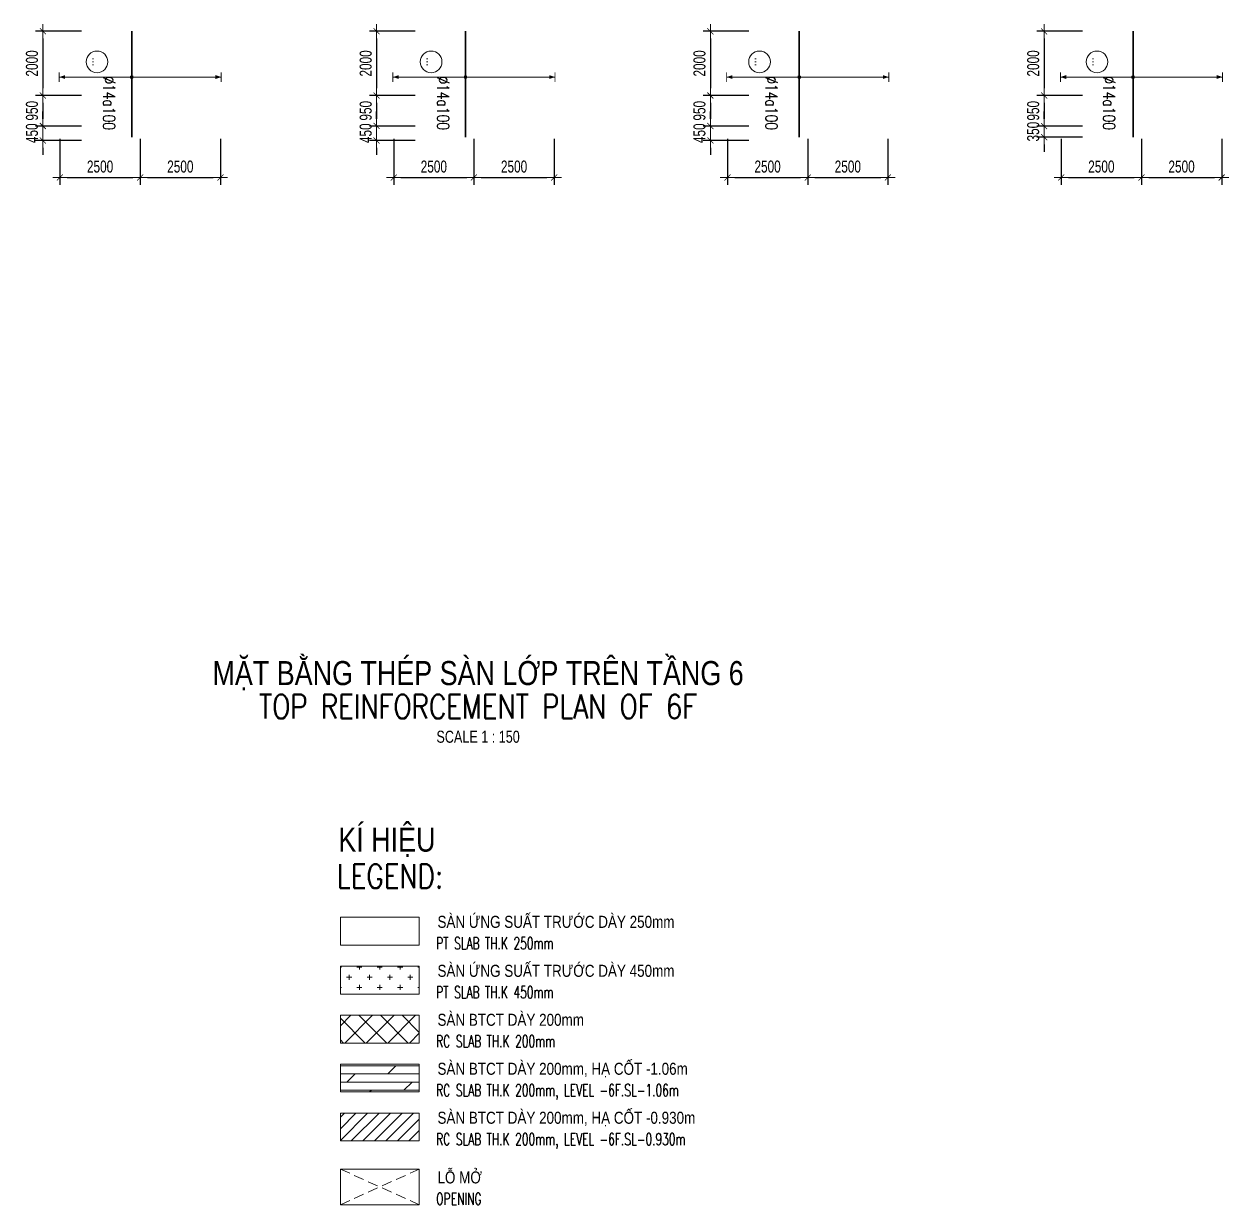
# Model space of a CAD drawing. Header units: millimetres. Extents: x 139404 to 589785, y -24714 to 48110.
# Drawn here: x 273282 to 310825, y -24714 to 12075 of the extents above; entities that cross this region are included whole.
import ezdxf
from ezdxf.enums import TextEntityAlignment as Align

# ---------------------------------------------------------------- set-up
doc = ezdxf.new("R2010")
doc.units = ezdxf.units.MM
doc.linetypes.add('DASHED2', pattern=[9.525, 6.35, -3.175])
doc.layers.get('0').update_dxf_attribs({"lineweight": 20})
doc.layers.get('Defpoints').update_dxf_attribs({"color": 151, "lineweight": 9})
for name, color, linetype, lineweight in [('NDC_S_ANNO', 7, 'Continuous', 20), ('NDC_S_DIM', 1, 'Continuous', 15), ('NDC_S_ENG TEXT', 2, 'Continuous', 20), ('NDC_S_ENG TITLE', 3, 'Continuous', 20), ('NDC_S_HATCH MATERIAL', 8, 'Continuous', 13), ('NDC_S_OPENING', 9, 'DASHED2', 13), ('NDC_S_REBAR', 4, 'Continuous', 35), ('NDC_S_SLAB', 2, 'Continuous', 20), ('NDC_S_TEXT SYMBOL', 7, 'Continuous', 20), ('NDC_S_VN TEXT', 7, 'Continuous', 20), ('NDC_S_VN TITLE', 6, 'Continuous', 35)]:
    doc.layers.add(name, color=color, linetype=linetype, lineweight=lineweight)
doc.styles.add('$0$NDC_EN TXT', font='romans.shx', dxfattribs={"width": 0.8})
doc.styles.add('ARIAL', font='arial.ttf', dxfattribs={"width": 0.8})
doc.styles.add('NDC_ANNO', font='', dxfattribs={"width": 0.8})
doc.styles.add('NDC_DIM', font='', dxfattribs={"width": 0.75})
doc.styles.add('NDC_EN TXT', font='romans.shx', dxfattribs={"width": 0.8})
doc.styles.add('NDC_VIE TXT', font='arial.ttf', dxfattribs={"width": 0.8})
doc.styles.get('NDC_ANNO').set_extended_font_data('Dotum')
doc.styles.get('NDC_DIM').set_extended_font_data('Dotum')
doc.dimstyles.new('NDC_dim_150', dxfattribs={"dimscale": 150, "dimtxt": 2.5, "dimasz": 1.5, "dimexe": 1.5, "dimexo": 2.5, "dimgap": 1, "dimtad": 1, "dimdec": 0, "dimzin": 0, "dimdsep": 46, "dimtxsty": 'NDC_DIM', "dimblk": 'DIMMARK', "dimcen": 0.09, "dimdle": 1.2, "dimclrd": 1, "dimclre": 1, "dimclrt": 3, "dimadec": 0, "dimazin": 0, "dimtfac": 1, "dimtdec": 0, "dimtix": 1, "dimtofl": 0, "dimtmove": 0, "dimatfit": 3, "dimfxl": 8, "dimfxlon": 1, "dimtolj": 1, "dimtzin": 0, "dimarcsym": 0})

# ---------------------------------------------------------------- blocks, each defined once
blk = doc.blocks.new('Drawing name_symbol')
at = {"layer": 'NDC_S_ENG TITLE', "style": 'NDC_EN TXT', "width": 0.8}
blk.add_attdef('SECTDET1', text='', height=5, dxfattribs=at).set_placement((0, 1.01), align=Align.CENTER)
at = {"layer": 'NDC_S_TEXT SYMBOL', "lineweight": 25, "style": 'NDC_ANNO', "width": 0.8}
blk.add_attdef('SSCALE', text='', height=2.5, dxfattribs=at).set_placement((0, -4), align=Align.CENTER)
at = {"layer": 'NDC_S_VN TITLE', "style": 'NDC_VIE TXT', "width": 0.8}
blk.add_attdef('SECTDET2', text='', height=5, dxfattribs=at).set_placement((0, 7.97), align=Align.CENTER)
blk = doc.blocks.new('*U1054')
h = blk.add_hatch(color=6)
edge = h.paths.add_edge_path()
edge.add_arc((-0.77, 0), 0.3, 0, 360)
at = {"layer": 'NDC_S_DIM', "color": 8}
for q in [(-0.77, 15.08), (-0.77, -18.59)]:
    blk.add_line((-0.77, 0), q, dxfattribs=at)
for points in [[(-1.77, 15.08, 0.2, 0.2, 0), (0.23, 15.08, 0, 0, 0)], [(-1.77, -18.59, 0.2, 0.2, 0), (0.23, -18.59, 0, 0, 0)]]:
    blk.add_lwpolyline(points, format="xyseb", dxfattribs=at)
at = {"layer": 'NDC_S_DIM'}
blk.add_circle((-3.93, 7.22), 2.25, dxfattribs=at)
at = {"layer": 'NDC_S_DIM', "color": 6}
blk.add_circle((-0.77, 0), 0.3, dxfattribs=at)
at = {"layer": 'NDC_S_DIM', "color": 8}
for points in [[(-1.17, 13.88), (-0.77, 15.08), (-0.37, 13.88)], [(-1.17, -17.39), (-0.77, -18.59), (-0.37, -17.39)]]:
    blk.add_solid(points, dxfattribs=at)
at = {"layer": 'NDC_S_REBAR'}
for p, q in [((0, 0), (-10.27, 0)), ((-10.27, 0), (-10.27, 0)), ((0, 0), (11.73, 0)), ((11.73, 0), (11.73, 0)), ((11.73, 0), (11.73, 0)), ((-10.27, 0), (-10.27, 0))]:
    blk.add_line(p, q, dxfattribs=at)
at = {"layer": 'NDC_S_VN TEXT', "style": 'ARIAL', "width": 0.8}
blk.add_attdef('KHT', text='', height=2, dxfattribs=at).set_placement((-3.93, 7.22), align=Align.MIDDLE_CENTER)
at = {"layer": 'NDC_S_VN TEXT', "color": 3, "style": 'NDC_EN TXT', "width": 0.75}
blk.add_attdef('DKT', (-0.93, 5.97), '', height=2.5, dxfattribs=at)
blk = doc.blocks.new('*U1063')
h = blk.add_hatch(color=6)
edge = h.paths.add_edge_path()
edge.add_arc((-0.77, 0), 0.3, 0, 360)
at = {"layer": 'NDC_S_DIM', "color": 8}
for q in [(-0.77, 15.08), (-0.77, -18.59)]:
    blk.add_line((-0.77, 0), q, dxfattribs=at)
for points in [[(-1.77, 15.08, 0.2, 0.2, 0), (0.23, 15.08, 0, 0, 0)], [(-1.77, -18.59, 0.2, 0.2, 0), (0.23, -18.59, 0, 0, 0)]]:
    blk.add_lwpolyline(points, format="xyseb", dxfattribs=at)
at = {"layer": 'NDC_S_DIM'}
blk.add_circle((-3.93, 7.14), 2.25, dxfattribs=at)
at = {"layer": 'NDC_S_DIM', "color": 6}
blk.add_circle((-0.77, 0), 0.3, dxfattribs=at)
at = {"layer": 'NDC_S_DIM', "color": 8}
for points in [[(-1.17, 13.88), (-0.77, 15.08), (-0.37, 13.88)], [(-1.17, -17.39), (-0.77, -18.59), (-0.37, -17.39)]]:
    blk.add_solid(points, dxfattribs=at)
at = {"layer": 'NDC_S_REBAR'}
for p, q in [((0, 0), (-10.27, 0)), ((-10.27, 0), (-10.27, 0)), ((0, 0), (11.73, 0)), ((11.73, 0), (11.73, 0)), ((11.73, 0), (11.73, 0)), ((-10.27, 0), (-10.27, 0))]:
    blk.add_line(p, q, dxfattribs=at)
at = {"layer": 'NDC_S_VN TEXT', "style": 'ARIAL', "width": 0.8}
blk.add_attdef('KHT', text='', height=2, dxfattribs=at).set_placement((-3.93, 7.14), align=Align.MIDDLE_CENTER)
at = {"layer": 'NDC_S_VN TEXT', "color": 3, "style": 'NDC_EN TXT', "width": 0.75}
blk.add_attdef('DKT', (-0.93, 5.89), '', height=2.5, dxfattribs=at)
blk = doc.blocks.new('*U1064')
h = blk.add_hatch(color=6)
edge = h.paths.add_edge_path()
edge.add_arc((-0.77, 0), 0.3, 0, 360)
at = {"layer": 'NDC_S_DIM', "color": 8}
for q in [(-0.77, 15.08), (-0.77, -18.59)]:
    blk.add_line((-0.77, 0), q, dxfattribs=at)
for points in [[(-1.77, 15.08, 0.2, 0.2, 0), (0.23, 15.08, 0, 0, 0)], [(-1.77, -18.59, 0.2, 0.2, 0), (0.23, -18.59, 0, 0, 0)]]:
    blk.add_lwpolyline(points, format="xyseb", dxfattribs=at)
at = {"layer": 'NDC_S_DIM'}
blk.add_circle((-3.93, 8.26), 2.25, dxfattribs=at)
at = {"layer": 'NDC_S_DIM', "color": 6}
blk.add_circle((-0.77, 0), 0.3, dxfattribs=at)
at = {"layer": 'NDC_S_DIM', "color": 8}
for points in [[(-1.17, 13.88), (-0.77, 15.08), (-0.37, 13.88)], [(-1.17, -17.39), (-0.77, -18.59), (-0.37, -17.39)]]:
    blk.add_solid(points, dxfattribs=at)
at = {"layer": 'NDC_S_REBAR'}
for p, q in [((0, 0), (-10.27, 0)), ((-10.27, 0), (-10.27, 0)), ((0, 0), (11.73, 0)), ((11.73, 0), (11.73, 0)), ((11.73, 0), (11.73, 0)), ((-10.27, 0), (-10.27, 0))]:
    blk.add_line(p, q, dxfattribs=at)
at = {"layer": 'NDC_S_VN TEXT', "style": 'ARIAL', "width": 0.8}
blk.add_attdef('KHT', text='', height=2, dxfattribs=at).set_placement((-3.93, 8.26), align=Align.MIDDLE_CENTER)
at = {"layer": 'NDC_S_VN TEXT', "color": 3, "style": 'NDC_EN TXT', "width": 0.75}
blk.add_attdef('DKT', (-0.93, 7.01), '', height=2.5, dxfattribs=at)
blk = doc.blocks.new('*U1065')
h = blk.add_hatch(color=6)
edge = h.paths.add_edge_path()
edge.add_arc((-0.77, 0), 0.3, 0, 360)
at = {"layer": 'NDC_S_DIM', "color": 8}
for q in [(-0.77, 15.08), (-0.77, -18.59)]:
    blk.add_line((-0.77, 0), q, dxfattribs=at)
for points in [[(-1.77, 15.08, 0.2, 0.2, 0), (0.23, 15.08, 0, 0, 0)], [(-1.77, -18.59, 0.2, 0.2, 0), (0.23, -18.59, 0, 0, 0)]]:
    blk.add_lwpolyline(points, format="xyseb", dxfattribs=at)
at = {"layer": 'NDC_S_DIM'}
blk.add_circle((-3.93, 7.48), 2.25, dxfattribs=at)
at = {"layer": 'NDC_S_DIM', "color": 6}
blk.add_circle((-0.77, 0), 0.3, dxfattribs=at)
at = {"layer": 'NDC_S_DIM', "color": 8}
for points in [[(-1.17, 13.88), (-0.77, 15.08), (-0.37, 13.88)], [(-1.17, -17.39), (-0.77, -18.59), (-0.37, -17.39)]]:
    blk.add_solid(points, dxfattribs=at)
at = {"layer": 'NDC_S_REBAR'}
for p, q in [((0, 0), (-10.27, 0)), ((-10.27, 0), (-10.27, 0)), ((0, 0), (11.73, 0)), ((11.73, 0), (11.73, 0)), ((11.73, 0), (11.73, 0)), ((-10.27, 0), (-10.27, 0))]:
    blk.add_line(p, q, dxfattribs=at)
at = {"layer": 'NDC_S_VN TEXT', "style": 'ARIAL', "width": 0.8}
blk.add_attdef('KHT', text='', height=2, dxfattribs=at).set_placement((-3.93, 7.48), align=Align.MIDDLE_CENTER)
at = {"layer": 'NDC_S_VN TEXT', "color": 3, "style": 'NDC_EN TXT', "width": 0.75}
blk.add_attdef('DKT', (-0.93, 6.23), '', height=2.5, dxfattribs=at)
blk = doc.blocks.new('DIMMARK')
at = {"layer": 'NDC_S_DIM', "color": 1}
blk.add_line((-1.5, 0), (1, 0), dxfattribs=at)
at = {"layer": 'NDC_S_DIM', "color": 2, "const_width": 0.1}
blk.add_lwpolyline([(-0.42, -0.42), (0.42, 0.42)], dxfattribs=at)
blk = doc.blocks.new('*D1119')
at = {"layer": 'Defpoints', "color": 0, "ltscale": 100, "transparency": 16777216}
for p in [(277843, 11850), (273866, 9850), (277843, 9850)]:
    blk.add_point(p, dxfattribs=at)
at = {"layer": 'NDC_S_DIM', "color": 1, "lineweight": -2, "ltscale": 100, "transparency": 16777216}
for p, q in [((275066, 11850), (273641, 11850)), ((273866, 11625), (273866, 10075)), ((275066, 9850), (273641, 9850))]:
    blk.add_line(p, q, dxfattribs=at)
at = {"layer": 'NDC_S_DIM', "color": 1, "lineweight": -2, "ltscale": 100, "transparency": 16777216, "xscale": 225, "yscale": 225, "zscale": 225}
for p, rotation in [((273866, 11850), 90), ((273866, 9850), 270)]:
    blk.add_blockref('DIMMARK', p, dxfattribs=dict(at, rotation=rotation))
at = {"layer": 'NDC_S_DIM', "color": 3, "ltscale": 100, "transparency": 16777216, "insert": (273528, 10850), "char_height": 375, "attachment_point": 5, "rotation": 90, "style": 'NDC_DIM'}
blk.add_mtext('\\A1;2000', dxfattribs=at)
blk = doc.blocks.new('*D1120')
at = {"layer": 'Defpoints', "color": 0, "ltscale": 100, "transparency": 16777216}
for p in [(277843, 8900), (273866, 8450), (277843, 8450)]:
    blk.add_point(p, dxfattribs=at)
at = {"layer": 'NDC_S_DIM', "color": 1, "lineweight": -2, "ltscale": 100, "transparency": 16777216}
for p, q in [((273866, 9125), (273866, 9350)), ((275066, 8900), (273641, 8900)), ((275066, 8450), (273641, 8450)), ((273866, 8225), (273866, 8000))]:
    blk.add_line(p, q, dxfattribs=at)
at = {"layer": 'NDC_S_DIM', "color": 1, "lineweight": -2, "ltscale": 100, "transparency": 16777216, "xscale": 225, "yscale": 225, "zscale": 225}
for p, rotation in [((273866, 8900), 270), ((273866, 8450), 90)]:
    blk.add_blockref('DIMMARK', p, dxfattribs=dict(at, rotation=rotation))
at = {"layer": 'NDC_S_DIM', "color": 3, "ltscale": 100, "transparency": 16777216, "insert": (273528, 8675), "char_height": 375, "attachment_point": 5, "rotation": 90, "style": 'NDC_DIM'}
blk.add_mtext('\\A1;450', dxfattribs=at)
blk = doc.blocks.new('*D1121')
at = {"layer": 'Defpoints', "color": 0, "ltscale": 100, "transparency": 16777216}
for p in [(277843, 9850), (273866, 8900), (277843, 8900)]:
    blk.add_point(p, dxfattribs=at)
at = {"layer": 'NDC_S_DIM', "color": 1, "lineweight": -2, "ltscale": 100, "transparency": 16777216}
for p, q in [((275066, 9850), (273641, 9850)), ((273866, 9625), (273866, 9125)), ((275066, 8900), (273641, 8900))]:
    blk.add_line(p, q, dxfattribs=at)
at = {"layer": 'NDC_S_DIM', "color": 1, "lineweight": -2, "ltscale": 100, "transparency": 16777216, "xscale": 225, "yscale": 225, "zscale": 225}
for p, rotation in [((273866, 9850), 90), ((273866, 8900), 270)]:
    blk.add_blockref('DIMMARK', p, dxfattribs=dict(at, rotation=rotation))
at = {"layer": 'NDC_S_DIM', "color": 3, "ltscale": 100, "transparency": 16777216, "insert": (273528, 9375), "char_height": 375, "attachment_point": 5, "rotation": 90, "style": 'NDC_DIM'}
blk.add_mtext('\\A1;950', dxfattribs=at)
blk = doc.blocks.new('*D1122')
at = {"layer": 'Defpoints', "color": 0, "ltscale": 100, "transparency": 16777216}
for p in [(274400, 10275), (276900, 10275), (276900, 7296)]:
    blk.add_point(p, dxfattribs=at)
at = {"layer": 'NDC_S_DIM', "color": 1, "lineweight": -2, "ltscale": 100, "transparency": 16777216}
for p, q in [((274400, 8496), (274400, 7071)), ((276900, 8496), (276900, 7071)), ((274625, 7296), (276675, 7296))]:
    blk.add_line(p, q, dxfattribs=at)
at = {"layer": 'NDC_S_DIM', "color": 1, "lineweight": -2, "ltscale": 100, "transparency": 16777216, "xscale": 225, "yscale": 225, "zscale": 225, "rotation": 180}
blk.add_blockref('DIMMARK', (274400, 7296), dxfattribs=at)
at = {"layer": 'NDC_S_DIM', "color": 1, "lineweight": -2, "ltscale": 100, "transparency": 16777216, "xscale": 225, "yscale": 225, "zscale": 225}
blk.add_blockref('DIMMARK', (276900, 7296), dxfattribs=at)
at = {"layer": 'NDC_S_DIM', "color": 3, "ltscale": 100, "transparency": 16777216, "insert": (275650, 7634), "char_height": 375, "attachment_point": 5, "style": 'NDC_DIM'}
blk.add_mtext('\\A1;2500', dxfattribs=at)
blk = doc.blocks.new('*D1123')
at = {"layer": 'Defpoints', "color": 0, "ltscale": 100, "transparency": 16777216}
for p in [(276900, 10425), (279400, 10425), (279400, 7296)]:
    blk.add_point(p, dxfattribs=at)
at = {"layer": 'NDC_S_DIM', "color": 1, "lineweight": -2, "ltscale": 100, "transparency": 16777216}
for p, q in [((276900, 8496), (276900, 7071)), ((279400, 8496), (279400, 7071)), ((277125, 7296), (279175, 7296))]:
    blk.add_line(p, q, dxfattribs=at)
at = {"layer": 'NDC_S_DIM', "color": 1, "lineweight": -2, "ltscale": 100, "transparency": 16777216, "xscale": 225, "yscale": 225, "zscale": 225, "rotation": 180}
blk.add_blockref('DIMMARK', (276900, 7296), dxfattribs=at)
at = {"layer": 'NDC_S_DIM', "color": 1, "lineweight": -2, "ltscale": 100, "transparency": 16777216, "xscale": 225, "yscale": 225, "zscale": 225}
blk.add_blockref('DIMMARK', (279400, 7296), dxfattribs=at)
at = {"layer": 'NDC_S_DIM', "color": 3, "ltscale": 100, "transparency": 16777216, "insert": (278150, 7634), "char_height": 375, "attachment_point": 5, "style": 'NDC_DIM'}
blk.add_mtext('\\A1;2500', dxfattribs=at)
blk = doc.blocks.new('*D1124')
at = {"layer": 'Defpoints', "color": 0, "ltscale": 100, "transparency": 16777216}
for p in [(288243, 11850), (284266, 9850), (288243, 9850)]:
    blk.add_point(p, dxfattribs=at)
at = {"layer": 'NDC_S_DIM', "color": 1, "lineweight": -2, "ltscale": 100, "transparency": 16777216}
for p, q in [((285466, 11850), (284041, 11850)), ((284266, 11625), (284266, 10075)), ((285466, 9850), (284041, 9850))]:
    blk.add_line(p, q, dxfattribs=at)
at = {"layer": 'NDC_S_DIM', "color": 1, "lineweight": -2, "ltscale": 100, "transparency": 16777216, "xscale": 225, "yscale": 225, "zscale": 225}
for p, rotation in [((284266, 11850), 90), ((284266, 9850), 270)]:
    blk.add_blockref('DIMMARK', p, dxfattribs=dict(at, rotation=rotation))
at = {"layer": 'NDC_S_DIM', "color": 3, "ltscale": 100, "transparency": 16777216, "insert": (283928, 10850), "char_height": 375, "attachment_point": 5, "rotation": 90, "style": 'NDC_DIM'}
blk.add_mtext('\\A1;2000', dxfattribs=at)
blk = doc.blocks.new('*D1125')
at = {"layer": 'Defpoints', "color": 0, "ltscale": 100, "transparency": 16777216}
for p in [(288243, 8900), (284266, 8450), (288243, 8450)]:
    blk.add_point(p, dxfattribs=at)
at = {"layer": 'NDC_S_DIM', "color": 1, "lineweight": -2, "ltscale": 100, "transparency": 16777216}
for p, q in [((284266, 9125), (284266, 9350)), ((285466, 8900), (284041, 8900)), ((285466, 8450), (284041, 8450)), ((284266, 8225), (284266, 8000))]:
    blk.add_line(p, q, dxfattribs=at)
at = {"layer": 'NDC_S_DIM', "color": 1, "lineweight": -2, "ltscale": 100, "transparency": 16777216, "xscale": 225, "yscale": 225, "zscale": 225}
for p, rotation in [((284266, 8900), 270), ((284266, 8450), 90)]:
    blk.add_blockref('DIMMARK', p, dxfattribs=dict(at, rotation=rotation))
at = {"layer": 'NDC_S_DIM', "color": 3, "ltscale": 100, "transparency": 16777216, "insert": (283928, 8675), "char_height": 375, "attachment_point": 5, "rotation": 90, "style": 'NDC_DIM'}
blk.add_mtext('\\A1;450', dxfattribs=at)
blk = doc.blocks.new('*D1126')
at = {"layer": 'Defpoints', "color": 0, "ltscale": 100, "transparency": 16777216}
for p in [(288243, 9850), (284266, 8900), (288243, 8900)]:
    blk.add_point(p, dxfattribs=at)
at = {"layer": 'NDC_S_DIM', "color": 1, "lineweight": -2, "ltscale": 100, "transparency": 16777216}
for p, q in [((285466, 9850), (284041, 9850)), ((284266, 9625), (284266, 9125)), ((285466, 8900), (284041, 8900))]:
    blk.add_line(p, q, dxfattribs=at)
at = {"layer": 'NDC_S_DIM', "color": 1, "lineweight": -2, "ltscale": 100, "transparency": 16777216, "xscale": 225, "yscale": 225, "zscale": 225}
for p, rotation in [((284266, 9850), 90), ((284266, 8900), 270)]:
    blk.add_blockref('DIMMARK', p, dxfattribs=dict(at, rotation=rotation))
at = {"layer": 'NDC_S_DIM', "color": 3, "ltscale": 100, "transparency": 16777216, "insert": (283928, 9375), "char_height": 375, "attachment_point": 5, "rotation": 90, "style": 'NDC_DIM'}
blk.add_mtext('\\A1;950', dxfattribs=at)
blk = doc.blocks.new('*D1127')
at = {"layer": 'Defpoints', "color": 0, "ltscale": 100, "transparency": 16777216}
for p in [(284800, 10275), (287300, 10275), (287300, 7296)]:
    blk.add_point(p, dxfattribs=at)
at = {"layer": 'NDC_S_DIM', "color": 1, "lineweight": -2, "ltscale": 100, "transparency": 16777216}
for p, q in [((284800, 8496), (284800, 7071)), ((287300, 8496), (287300, 7071)), ((285025, 7296), (287075, 7296))]:
    blk.add_line(p, q, dxfattribs=at)
at = {"layer": 'NDC_S_DIM', "color": 1, "lineweight": -2, "ltscale": 100, "transparency": 16777216, "xscale": 225, "yscale": 225, "zscale": 225, "rotation": 180}
blk.add_blockref('DIMMARK', (284800, 7296), dxfattribs=at)
at = {"layer": 'NDC_S_DIM', "color": 1, "lineweight": -2, "ltscale": 100, "transparency": 16777216, "xscale": 225, "yscale": 225, "zscale": 225}
blk.add_blockref('DIMMARK', (287300, 7296), dxfattribs=at)
at = {"layer": 'NDC_S_DIM', "color": 3, "ltscale": 100, "transparency": 16777216, "insert": (286050, 7634), "char_height": 375, "attachment_point": 5, "style": 'NDC_DIM'}
blk.add_mtext('\\A1;2500', dxfattribs=at)
blk = doc.blocks.new('*D1128')
at = {"layer": 'Defpoints', "color": 0, "ltscale": 100, "transparency": 16777216}
for p in [(287300, 10425), (289800, 10425), (289800, 7296)]:
    blk.add_point(p, dxfattribs=at)
at = {"layer": 'NDC_S_DIM', "color": 1, "lineweight": -2, "ltscale": 100, "transparency": 16777216}
for p, q in [((287300, 8496), (287300, 7071)), ((289800, 8496), (289800, 7071)), ((287525, 7296), (289575, 7296))]:
    blk.add_line(p, q, dxfattribs=at)
at = {"layer": 'NDC_S_DIM', "color": 1, "lineweight": -2, "ltscale": 100, "transparency": 16777216, "xscale": 225, "yscale": 225, "zscale": 225, "rotation": 180}
blk.add_blockref('DIMMARK', (287300, 7296), dxfattribs=at)
at = {"layer": 'NDC_S_DIM', "color": 1, "lineweight": -2, "ltscale": 100, "transparency": 16777216, "xscale": 225, "yscale": 225, "zscale": 225}
blk.add_blockref('DIMMARK', (289800, 7296), dxfattribs=at)
at = {"layer": 'NDC_S_DIM', "color": 3, "ltscale": 100, "transparency": 16777216, "insert": (288550, 7634), "char_height": 375, "attachment_point": 5, "style": 'NDC_DIM'}
blk.add_mtext('\\A1;2500', dxfattribs=at)
blk = doc.blocks.new('*D1129')
at = {"layer": 'Defpoints', "color": 0, "ltscale": 100, "transparency": 16777216}
for p in [(298643, 11850), (294666, 9850), (298643, 9850)]:
    blk.add_point(p, dxfattribs=at)
at = {"layer": 'NDC_S_DIM', "color": 1, "lineweight": -2, "ltscale": 100, "transparency": 16777216}
for p, q in [((295866, 11850), (294441, 11850)), ((294666, 11625), (294666, 10075)), ((295866, 9850), (294441, 9850))]:
    blk.add_line(p, q, dxfattribs=at)
at = {"layer": 'NDC_S_DIM', "color": 1, "lineweight": -2, "ltscale": 100, "transparency": 16777216, "xscale": 225, "yscale": 225, "zscale": 225}
for p, rotation in [((294666, 11850), 90), ((294666, 9850), 270)]:
    blk.add_blockref('DIMMARK', p, dxfattribs=dict(at, rotation=rotation))
at = {"layer": 'NDC_S_DIM', "color": 3, "ltscale": 100, "transparency": 16777216, "insert": (294328, 10850), "char_height": 375, "attachment_point": 5, "rotation": 90, "style": 'NDC_DIM'}
blk.add_mtext('\\A1;2000', dxfattribs=at)
blk = doc.blocks.new('*D1130')
at = {"layer": 'Defpoints', "color": 0, "ltscale": 100, "transparency": 16777216}
for p in [(298643, 8900), (294666, 8450), (298643, 8450)]:
    blk.add_point(p, dxfattribs=at)
at = {"layer": 'NDC_S_DIM', "color": 1, "lineweight": -2, "ltscale": 100, "transparency": 16777216}
for p, q in [((294666, 9125), (294666, 9350)), ((295866, 8900), (294441, 8900)), ((295866, 8450), (294441, 8450)), ((294666, 8225), (294666, 8000))]:
    blk.add_line(p, q, dxfattribs=at)
at = {"layer": 'NDC_S_DIM', "color": 1, "lineweight": -2, "ltscale": 100, "transparency": 16777216, "xscale": 225, "yscale": 225, "zscale": 225}
for p, rotation in [((294666, 8900), 270), ((294666, 8450), 90)]:
    blk.add_blockref('DIMMARK', p, dxfattribs=dict(at, rotation=rotation))
at = {"layer": 'NDC_S_DIM', "color": 3, "ltscale": 100, "transparency": 16777216, "insert": (294328, 8675), "char_height": 375, "attachment_point": 5, "rotation": 90, "style": 'NDC_DIM'}
blk.add_mtext('\\A1;450', dxfattribs=at)
blk = doc.blocks.new('*D1131')
at = {"layer": 'Defpoints', "color": 0, "ltscale": 100, "transparency": 16777216}
for p in [(298643, 9850), (294666, 8900), (298643, 8900)]:
    blk.add_point(p, dxfattribs=at)
at = {"layer": 'NDC_S_DIM', "color": 1, "lineweight": -2, "ltscale": 100, "transparency": 16777216}
for p, q in [((295866, 9850), (294441, 9850)), ((294666, 9625), (294666, 9125)), ((295866, 8900), (294441, 8900))]:
    blk.add_line(p, q, dxfattribs=at)
at = {"layer": 'NDC_S_DIM', "color": 1, "lineweight": -2, "ltscale": 100, "transparency": 16777216, "xscale": 225, "yscale": 225, "zscale": 225}
for p, rotation in [((294666, 9850), 90), ((294666, 8900), 270)]:
    blk.add_blockref('DIMMARK', p, dxfattribs=dict(at, rotation=rotation))
at = {"layer": 'NDC_S_DIM', "color": 3, "ltscale": 100, "transparency": 16777216, "insert": (294328, 9375), "char_height": 375, "attachment_point": 5, "rotation": 90, "style": 'NDC_DIM'}
blk.add_mtext('\\A1;950', dxfattribs=at)
blk = doc.blocks.new('*D1132')
at = {"layer": 'Defpoints', "color": 0, "ltscale": 100, "transparency": 16777216}
for p in [(295200, 10275), (297700, 10275), (297700, 7296)]:
    blk.add_point(p, dxfattribs=at)
at = {"layer": 'NDC_S_DIM', "color": 1, "lineweight": -2, "ltscale": 100, "transparency": 16777216}
for p, q in [((295200, 8496), (295200, 7071)), ((297700, 8496), (297700, 7071)), ((295425, 7296), (297475, 7296))]:
    blk.add_line(p, q, dxfattribs=at)
at = {"layer": 'NDC_S_DIM', "color": 1, "lineweight": -2, "ltscale": 100, "transparency": 16777216, "xscale": 225, "yscale": 225, "zscale": 225, "rotation": 180}
blk.add_blockref('DIMMARK', (295200, 7296), dxfattribs=at)
at = {"layer": 'NDC_S_DIM', "color": 1, "lineweight": -2, "ltscale": 100, "transparency": 16777216, "xscale": 225, "yscale": 225, "zscale": 225}
blk.add_blockref('DIMMARK', (297700, 7296), dxfattribs=at)
at = {"layer": 'NDC_S_DIM', "color": 3, "ltscale": 100, "transparency": 16777216, "insert": (296450, 7634), "char_height": 375, "attachment_point": 5, "style": 'NDC_DIM'}
blk.add_mtext('\\A1;2500', dxfattribs=at)
blk = doc.blocks.new('*D1133')
at = {"layer": 'Defpoints', "color": 0, "ltscale": 100, "transparency": 16777216}
for p in [(297700, 10425), (300200, 10425), (300200, 7296)]:
    blk.add_point(p, dxfattribs=at)
at = {"layer": 'NDC_S_DIM', "color": 1, "lineweight": -2, "ltscale": 100, "transparency": 16777216}
for p, q in [((297700, 8496), (297700, 7071)), ((300200, 8496), (300200, 7071)), ((297925, 7296), (299975, 7296))]:
    blk.add_line(p, q, dxfattribs=at)
at = {"layer": 'NDC_S_DIM', "color": 1, "lineweight": -2, "ltscale": 100, "transparency": 16777216, "xscale": 225, "yscale": 225, "zscale": 225, "rotation": 180}
blk.add_blockref('DIMMARK', (297700, 7296), dxfattribs=at)
at = {"layer": 'NDC_S_DIM', "color": 1, "lineweight": -2, "ltscale": 100, "transparency": 16777216, "xscale": 225, "yscale": 225, "zscale": 225}
blk.add_blockref('DIMMARK', (300200, 7296), dxfattribs=at)
at = {"layer": 'NDC_S_DIM', "color": 3, "ltscale": 100, "transparency": 16777216, "insert": (298950, 7634), "char_height": 375, "attachment_point": 5, "style": 'NDC_DIM'}
blk.add_mtext('\\A1;2500', dxfattribs=at)
blk = doc.blocks.new('*D1134')
at = {"layer": 'Defpoints', "color": 0, "ltscale": 100, "transparency": 16777216}
for p in [(309043, 11850), (305066, 9850), (309043, 9850)]:
    blk.add_point(p, dxfattribs=at)
at = {"layer": 'NDC_S_DIM', "color": 1, "lineweight": -2, "ltscale": 100, "transparency": 16777216}
for p, q in [((306266, 11850), (304841, 11850)), ((305066, 11625), (305066, 10075)), ((306266, 9850), (304841, 9850))]:
    blk.add_line(p, q, dxfattribs=at)
at = {"layer": 'NDC_S_DIM', "color": 1, "lineweight": -2, "ltscale": 100, "transparency": 16777216, "xscale": 225, "yscale": 225, "zscale": 225}
for p, rotation in [((305066, 11850), 90), ((305066, 9850), 270)]:
    blk.add_blockref('DIMMARK', p, dxfattribs=dict(at, rotation=rotation))
at = {"layer": 'NDC_S_DIM', "color": 3, "ltscale": 100, "transparency": 16777216, "insert": (304728, 10850), "char_height": 375, "attachment_point": 5, "rotation": 90, "style": 'NDC_DIM'}
blk.add_mtext('\\A1;2000', dxfattribs=at)
blk = doc.blocks.new('*D1135')
at = {"layer": 'Defpoints', "color": 0, "ltscale": 100, "transparency": 16777216}
for p in [(309043, 8900), (305066, 8550), (309043, 8550)]:
    blk.add_point(p, dxfattribs=at)
at = {"layer": 'NDC_S_DIM', "color": 1, "lineweight": -2, "ltscale": 100, "transparency": 16777216}
for p, q in [((305066, 9125), (305066, 9350)), ((306266, 8900), (304841, 8900)), ((306266, 8550), (304841, 8550)), ((305066, 8325), (305066, 8100))]:
    blk.add_line(p, q, dxfattribs=at)
at = {"layer": 'NDC_S_DIM', "color": 1, "lineweight": -2, "ltscale": 100, "transparency": 16777216, "xscale": 225, "yscale": 225, "zscale": 225}
for p, rotation in [((305066, 8900), 270), ((305066, 8550), 90)]:
    blk.add_blockref('DIMMARK', p, dxfattribs=dict(at, rotation=rotation))
at = {"layer": 'NDC_S_DIM', "color": 3, "ltscale": 100, "transparency": 16777216, "insert": (304728, 8725), "char_height": 375, "attachment_point": 5, "rotation": 90, "style": 'NDC_DIM'}
blk.add_mtext('\\A1;350', dxfattribs=at)
blk = doc.blocks.new('*D1136')
at = {"layer": 'Defpoints', "color": 0, "ltscale": 100, "transparency": 16777216}
for p in [(309043, 9850), (305066, 8900), (309043, 8900)]:
    blk.add_point(p, dxfattribs=at)
at = {"layer": 'NDC_S_DIM', "color": 1, "lineweight": -2, "ltscale": 100, "transparency": 16777216}
for p, q in [((306266, 9850), (304841, 9850)), ((305066, 9625), (305066, 9125)), ((306266, 8900), (304841, 8900))]:
    blk.add_line(p, q, dxfattribs=at)
at = {"layer": 'NDC_S_DIM', "color": 1, "lineweight": -2, "ltscale": 100, "transparency": 16777216, "xscale": 225, "yscale": 225, "zscale": 225}
for p, rotation in [((305066, 9850), 90), ((305066, 8900), 270)]:
    blk.add_blockref('DIMMARK', p, dxfattribs=dict(at, rotation=rotation))
at = {"layer": 'NDC_S_DIM', "color": 3, "ltscale": 100, "transparency": 16777216, "insert": (304728, 9375), "char_height": 375, "attachment_point": 5, "rotation": 90, "style": 'NDC_DIM'}
blk.add_mtext('\\A1;950', dxfattribs=at)
blk = doc.blocks.new('*D1137')
at = {"layer": 'Defpoints', "color": 0, "ltscale": 100, "transparency": 16777216}
for p in [(305600, 10275), (308100, 10275), (308100, 7296)]:
    blk.add_point(p, dxfattribs=at)
at = {"layer": 'NDC_S_DIM', "color": 1, "lineweight": -2, "ltscale": 100, "transparency": 16777216}
for p, q in [((305600, 8496), (305600, 7071)), ((308100, 8496), (308100, 7071)), ((305825, 7296), (307875, 7296))]:
    blk.add_line(p, q, dxfattribs=at)
at = {"layer": 'NDC_S_DIM', "color": 1, "lineweight": -2, "ltscale": 100, "transparency": 16777216, "xscale": 225, "yscale": 225, "zscale": 225, "rotation": 180}
blk.add_blockref('DIMMARK', (305600, 7296), dxfattribs=at)
at = {"layer": 'NDC_S_DIM', "color": 1, "lineweight": -2, "ltscale": 100, "transparency": 16777216, "xscale": 225, "yscale": 225, "zscale": 225}
blk.add_blockref('DIMMARK', (308100, 7296), dxfattribs=at)
at = {"layer": 'NDC_S_DIM', "color": 3, "ltscale": 100, "transparency": 16777216, "insert": (306850, 7634), "char_height": 375, "attachment_point": 5, "style": 'NDC_DIM'}
blk.add_mtext('\\A1;2500', dxfattribs=at)
blk = doc.blocks.new('*D1138')
at = {"layer": 'Defpoints', "color": 0, "ltscale": 100, "transparency": 16777216}
for p in [(308100, 10425), (310600, 10425), (310600, 7296)]:
    blk.add_point(p, dxfattribs=at)
at = {"layer": 'NDC_S_DIM', "color": 1, "lineweight": -2, "ltscale": 100, "transparency": 16777216}
for p, q in [((308100, 8496), (308100, 7071)), ((310600, 8496), (310600, 7071)), ((308325, 7296), (310375, 7296))]:
    blk.add_line(p, q, dxfattribs=at)
at = {"layer": 'NDC_S_DIM', "color": 1, "lineweight": -2, "ltscale": 100, "transparency": 16777216, "xscale": 225, "yscale": 225, "zscale": 225, "rotation": 180}
blk.add_blockref('DIMMARK', (308100, 7296), dxfattribs=at)
at = {"layer": 'NDC_S_DIM', "color": 1, "lineweight": -2, "ltscale": 100, "transparency": 16777216, "xscale": 225, "yscale": 225, "zscale": 225}
blk.add_blockref('DIMMARK', (310600, 7296), dxfattribs=at)
at = {"layer": 'NDC_S_DIM', "color": 3, "ltscale": 100, "transparency": 16777216, "insert": (309350, 7634), "char_height": 375, "attachment_point": 5, "style": 'NDC_DIM'}
blk.add_mtext('\\A1;2500', dxfattribs=at)

msp = doc.modelspace()

# ---------------------------------------------------------------- hatches: boundary and pattern name
at = {"layer": 'NDC_S_HATCH MATERIAL', "ltscale": 100}
h = msp.add_hatch(dxfattribs=at)
h.set_pattern_fill('CROSS', color=256, scale=50)
h.set_pattern_definition([(0, (79180.17, -9049.28), (317.5, 317.5), [158.75, -476.25]), (90, (79259.55, -9128.66), (-317.5, 317.5), [158.75, -476.25])])
h.paths.add_polyline_path([(283138, -17280.2), (283138, -18144.3), (285596.3, -18144.3), (285596.3, -17280.2)])
h = msp.add_hatch(dxfattribs=at)
h.set_pattern_fill('ANSI37', color=256, scale=150)
h.set_pattern_definition([(45, (87258, -14974.8), (-336.7596, 336.7596), []), (135, (87258, -14974.8), (-336.7596, -336.7596), [])])
h.paths.add_polyline_path([(283138, -18806.2), (283138, -19670.3), (285596.3, -19670.3), (285596.3, -18806.2)])
h = msp.add_hatch(dxfattribs=at)
h.set_pattern_fill('DOLMIT', color=256, scale=40)
h.set_pattern_definition([(0, (101223.4, 1210), (0, 254), []), (45, (101223.4, 1210), (-507.9997, 507.9997), [359.2102, -718.4205])])
h.paths.add_polyline_path([(283138, -20332.2), (285596.3, -20332.2), (285596.3, -21196.3), (283138, -21196.3)])
h = msp.add_hatch(dxfattribs=at)
h.set_pattern_fill('ANSI31', color=256, scale=80)
h.set_pattern_definition([(45, (101223.4, 1210), (-179.60512, 179.60512), [])])
h.paths.add_polyline_path([(285596.3, -21858.2), (283138, -21858.2), (283138, -22722.3), (285596.3, -22722.3)])

# ---------------------------------------------------------------- linework, layer by layer
at = {"layer": 'NDC_S_OPENING', "ltscale": 50}
for p, q in [((283138, -23599.2), (285596.3, -24707.4)), ((283138, -24707.4), (285596.3, -23599.2))]:
    msp.add_line(p, q, dxfattribs=at)
at = {"layer": 'NDC_S_SLAB'}
for points in [[(283138, -15754.2), (285596.3, -15754.2), (285596.3, -16618.3), (283138, -16618.3)], [(283138, -17280.2), (285596.3, -17280.2), (285596.3, -18144.3), (283138, -18144.3)], [(283138, -18806.2), (285596.3, -18806.2), (285596.3, -19670.3), (283138, -19670.3)], [(283138, -20332.2), (285596.3, -20332.2), (285596.3, -21196.3), (283138, -21196.3)], [(283138, -21858.2), (285596.3, -21858.2), (285596.3, -22722.3), (283138, -22722.3)], [(283138, -23599.2), (285596.3, -23599.2), (285596.3, -24707.4), (283138, -24707.4)]]:
    msp.add_lwpolyline(points, close=True, dxfattribs=at)

# ---------------------------------------------------------------- block references
at = {"layer": 'NDC_S_ANNO', "xscale": 150, "yscale": 150, "zscale": 150}
msp.add_blockref('Drawing name_symbol', (287428.9, -9715.1), dxfattribs=at).add_auto_attribs({'SECTDET1': 'TOP REINFORCEMENT PLAN OF 6F', 'SECTDET2': 'MẶT BẰNG THÉP SÀN LỚP TRÊN TẦNG 6', 'SSCALE': 'SCALE 1 : 150'})
at = {"layer": 'NDC_S_REBAR'}
ref = msp.add_blockref('*U1054', (276637.1, 10309.7), dxfattribs=dict(at, xscale=-150, yscale=150, zscale=150, rotation=90))
ref.add_attrib('KHT', '...', dxfattribs={"layer": 'NDC_S_VN TEXT', "height": 300, "rotation": 270, "style": 'ARIAL', "width": 0.8}).set_placement((275554, 10898.7), align=Align.MIDDLE_CENTER)
ref.add_attrib('DKT', '%%c14a100', (275741.5, 10448.7), dxfattribs={"layer": 'NDC_S_VN TEXT', "color": 3, "height": 375, "rotation": 270, "style": 'NDC_EN TXT', "width": 0.75})
ref = msp.add_blockref('*U1063', (287037.1, 10309.7), dxfattribs=dict(at, xscale=-150, yscale=150, zscale=150, rotation=90))
ref.add_attrib('KHT', '...', dxfattribs={"layer": 'NDC_S_VN TEXT', "height": 300, "rotation": 270, "style": 'ARIAL', "width": 0.8}).set_placement((285966.3, 10898.7), align=Align.MIDDLE_CENTER)
ref.add_attrib('DKT', '%%c14a100', (286153.8, 10448.7), dxfattribs={"layer": 'NDC_S_VN TEXT', "color": 3, "height": 375, "rotation": 270, "style": 'NDC_EN TXT', "width": 0.75})
ref = msp.add_blockref('*U1064', (297437.1, 10309.7), dxfattribs=dict(at, xscale=-150, yscale=150, zscale=150, rotation=90))
ref.add_attrib('KHT', '...', dxfattribs={"layer": 'NDC_S_VN TEXT', "height": 300, "rotation": 270, "style": 'ARIAL', "width": 0.8}).set_placement((296197.4, 10899.9), align=Align.MIDDLE_CENTER)
ref.add_attrib('DKT', '%%c14a100', (296384.9, 10449.9), dxfattribs={"layer": 'NDC_S_VN TEXT', "color": 3, "height": 375, "rotation": 270, "style": 'NDC_EN TXT', "width": 0.75})
ref = msp.add_blockref('*U1065', (307837.1, 10309.7), dxfattribs=dict(at, xscale=-150, yscale=150, zscale=150, rotation=90))
ref.add_attrib('KHT', '...', dxfattribs={"layer": 'NDC_S_VN TEXT', "height": 300, "rotation": 270, "style": 'ARIAL', "width": 0.8}).set_placement((306715.7, 10899.9), align=Align.MIDDLE_CENTER)
ref.add_attrib('DKT', '%%c14a100', (306903.2, 10449.9), dxfattribs={"layer": 'NDC_S_VN TEXT', "color": 3, "height": 375, "rotation": 270, "style": 'NDC_EN TXT', "width": 0.75})

# ---------------------------------------------------------------- texts
at = {"layer": 'NDC_S_ENG TEXT', "style": '$0$NDC_EN TXT'}
for s, height, width, p in [('LEGEND:', 750, 0.8, (283023.6, -14849.5)), ('PT SLAB TH.K 250mm', 375, 0.65, (286125.1, -16751)), ('PT SLAB TH.K 450mm', 375, 0.65, (286125.1, -18277)), ('RC SLAB TH.K 200mm', 375, 0.65, (286125.1, -19803)), ('RC SLAB TH.K 200mm, LEVEL -6F.SL-1.06m', 375, 0.65, (286125.1, -21329)), ('RC SLAB TH.K 200mm, LEVEL -6F.SL-0.930m', 375, 0.65, (286125.1, -22855)), ('OPENING', 375, 0.65, (286125.1, -24713.9))]:
    msp.add_text(s, height=height, dxfattribs=dict(at, width=width)).set_placement(p)
at = {"layer": 'NDC_S_VN TEXT', "style": 'NDC_VIE TXT', "width": 0.8}
msp.add_text('KÍ HIỆU', height=750, dxfattribs=at).set_placement((283073.8, -12958.4), align=Align.TOP_LEFT)
for s, p in [('SÀN ỨNG SUẤT TRƯỚC DÀY 250mm', (286163.4, -16082.2)), ('SÀN ỨNG SUẤT TRƯỚC DÀY 450mm', (286163.4, -17608.2)), ('SÀN BTCT DÀY 200mm', (286163.4, -19134.2)), ('SÀN BTCT DÀY 200mm, HẠ CỐT -1.06m', (286163.4, -20660.2)), ('SÀN BTCT DÀY 200mm, HẠ CỐT -0.930m', (286163.4, -22186.2)), ('LỖ MỞ', (286163.4, -24045.1))]:
    msp.add_text(s, height=375, dxfattribs=at).set_placement(p)

# ---------------------------------------------------------------- dimensions: what is measured, and where the dimension line sits
at = {"layer": 'NDC_S_DIM', "ltscale": 100}
for p1, p2, distance, picture, middle in [((277843.2, 11850), (277843.2, 9850), -3977.5, '*D1119', (273527.9, 10850)), ((288243.2, 11850), (288243.2, 9850), -3977.5, '*D1124', (283927.9, 10850)), ((298643.2, 11850), (298643.2, 9850), -3977.5, '*D1129', (294327.9, 10850)), ((309043.2, 11850), (309043.2, 9850), -3977.5, '*D1134', (304727.9, 10850)), ((274400, 10275.3), (276900, 10275.3), -2978.9, '*D1122', (275650, 7634.1)), ((276900, 10425.3), (279400, 10425.3), -3128.9, '*D1123', (278150, 7634.1)), ((284800, 10275.3), (287300, 10275.3), -2978.9, '*D1127', (286050, 7634.1)), ((287300, 10425.3), (289800, 10425.3), -3128.9, '*D1128', (288550, 7634.1)), ((295200, 10275.3), (297700, 10275.3), -2978.9, '*D1132', (296450, 7634.1)), ((297700, 10425.3), (300200, 10425.3), -3128.9, '*D1133', (298950, 7634.1)), ((305600, 10275.3), (308100, 10275.3), -2978.9, '*D1137', (306850, 7634.1)), ((308100, 10425.3), (310600, 10425.3), -3128.9, '*D1138', (309350, 7634.1)), ((277843.2, 9850), (277843.2, 8900), -3977.5, '*D1121', (273527.9, 9375)), ((288243.2, 9850), (288243.2, 8900), -3977.5, '*D1126', (283927.9, 9375)), ((298643.2, 9850), (298643.2, 8900), -3977.5, '*D1131', (294327.9, 9375)), ((309043.2, 9850), (309043.2, 8900), -3977.5, '*D1136', (304727.9, 9375)), ((277843.2, 8900), (277843.2, 8450), -3977.5, '*D1120', (273527.9, 8675)), ((288243.2, 8900), (288243.2, 8450), -3977.5, '*D1125', (283927.9, 8675)), ((298643.2, 8900), (298643.2, 8450), -3977.5, '*D1130', (294327.9, 8675)), ((309043.2, 8900), (309043.2, 8550), -3977.5, '*D1135', (304727.9, 8725))]:
    dim = msp.add_aligned_dim(p1=p1, p2=p2, distance=distance, dimstyle='NDC_dim_150', dxfattribs=at)
    dim.commit()
    dim.dimension.update_dxf_attribs({"geometry": picture, "text_midpoint": middle})

doc.saveas('drawing.dxf')
